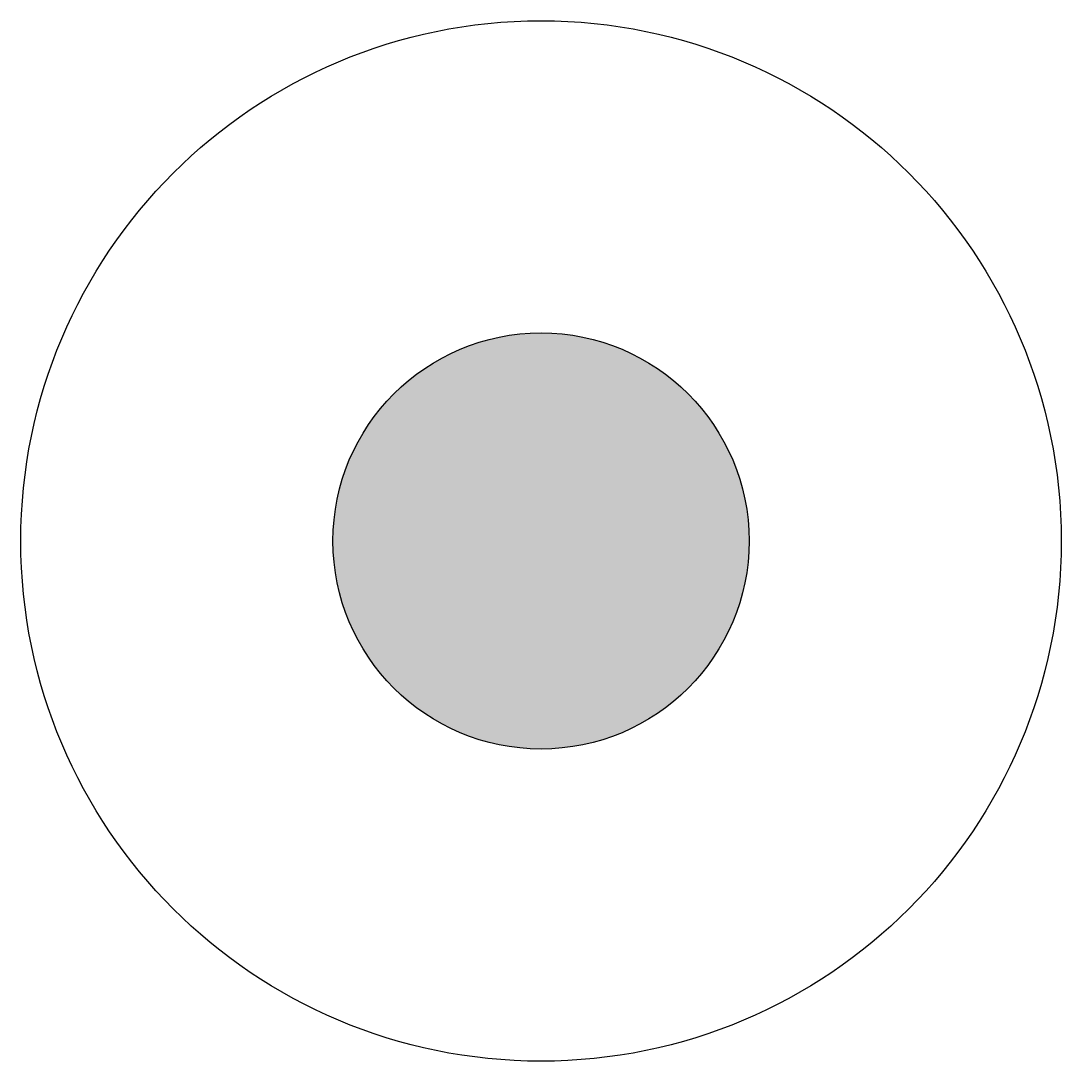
# Model space of a CAD drawing. Header units: millimetres. Extents: x -56.563 to -56.263, y 66.646 to 66.946.
import ezdxf

# ---------------------------------------------------------------- set-up
doc = ezdxf.new("R2010")
doc.units = ezdxf.units.MM
doc.header["$LTSCALE"] = 10
doc.layers.add('Inc_símbolos', color=2, linetype='Continuous')

msp = doc.modelspace()

# ---------------------------------------------------------------- hatches: boundary and pattern name
at = {"layer": 'Inc_símbolos'}
h = msp.add_hatch(color=1, dxfattribs=at)
edge = h.paths.add_edge_path()
edge.add_arc((-56.41259, 66.79594), 0.06, 0, 360)

# ---------------------------------------------------------------- linework, layer by layer
at = {"layer": 'Inc_símbolos', "color": 3, "linetype": 'Continuous'}
msp.add_circle((-56.41259, 66.79594), 0.15, dxfattribs=at)
at = {"layer": 'Inc_símbolos', "color": 1}
msp.add_circle((-56.41259, 66.79594), 0.06, dxfattribs=at)

doc.saveas('drawing.dxf')
